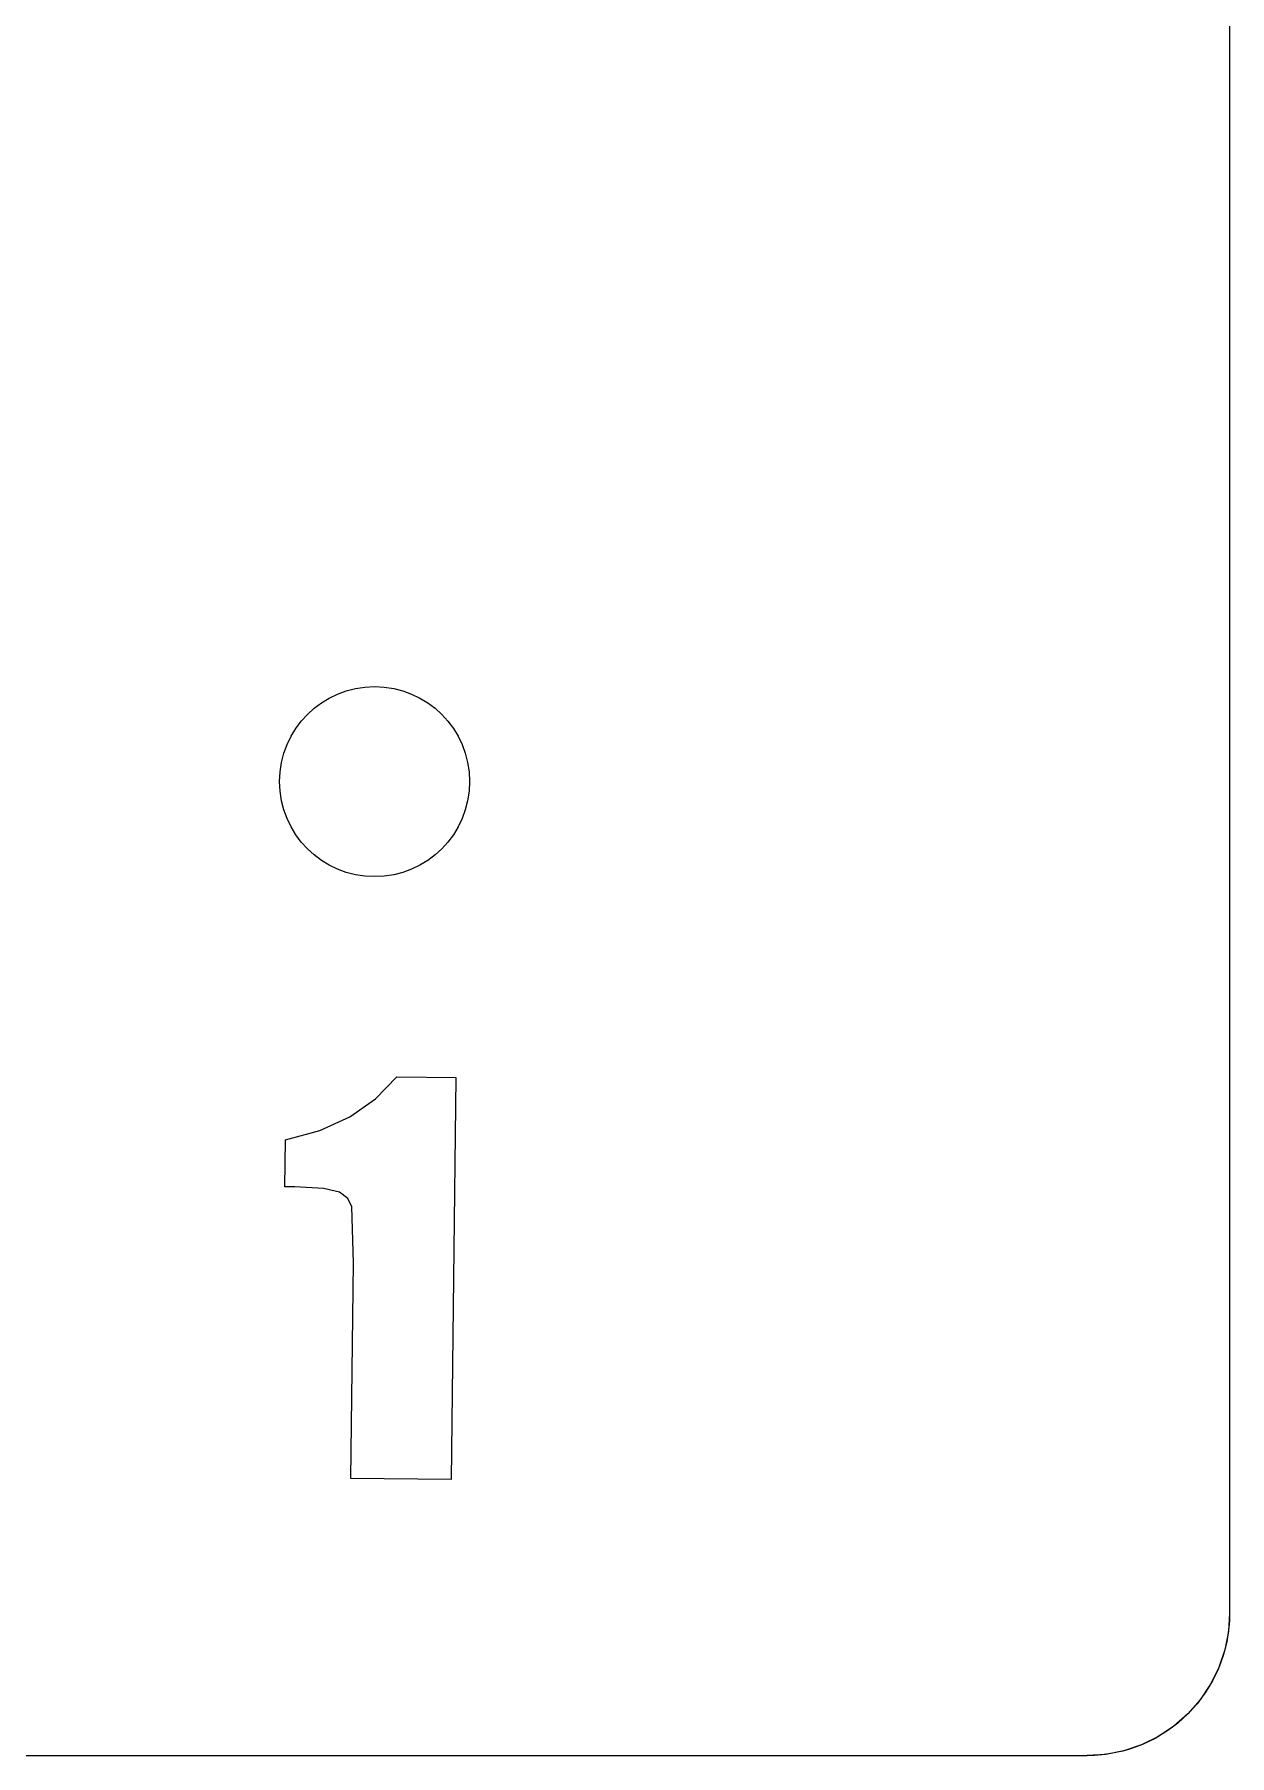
# Model space of a CAD drawing. Header units: millimetres. Extents: x -658 to 1307, y -81 to 472.
# Drawn here: x 893.12 to 918.28, y 307.61 to 343.83 of the extents above; entities that cross this region are included whole.
import ezdxf

# ---------------------------------------------------------------- set-up
doc = ezdxf.new("R2010")
doc.units = ezdxf.units.MM
doc.layers.get('0').update_dxf_attribs({"true_color": 0xffffff})

# ---------------------------------------------------------------- blocks, each defined once
blk = doc.blocks.new('1')
for p, q in [((1.149, 4.723, 0.025), (1.411, 5, 0.025)), ((1.411, 5, 0.025), (2.146, 5, 0.025)), ((2.146, 5, 0.025), (2.146, 0, 0.025)), ((0.833, 4.497, 0.025), (1.149, 4.723, 0.025)), ((0.462, 4.322, 0.025), (0.833, 4.497, 0.025)), ((0.037, 4.199, 0.025), (0.462, 4.322, 0.025)), ((0.037, 3.616, 0.025), (0.037, 4.199, 0.025)), ((0.161, 3.616, 0.025), (0.037, 3.616, 0.025)), ((0.516, 3.601, 0.025), (0.161, 3.616, 0.025)), ((0.718, 3.556, 0.025), (0.516, 3.601, 0.025)), ((0.819, 3.482, 0.025), (0.718, 3.556, 0.025)), ((0.871, 3.379, 0.025), (0.819, 3.482, 0.025)), ((2.146, 0, 0.025), (0.899, 0, 0.025))]:
    blk.add_line(p, q)
blk.add_polyline3d([(0.899, 0, 0.025), (0.899, 2.681, 0.025), (0.871, 3.379, 0.025)])
blk = doc.blocks.new('Group_26')
for p, q in [((97.2, 67.888), (97.2, -43.814, 0)), ((97.2, 67.888, -6), (97.2, -43.814, -6)), ((78.2, -24.582, 0.001), (78.2, -24.582, -5.999)), ((78.682, -24.383, 0.001), (78.682, -24.383, -5.999)), ((79.2, -24.314, 0.001), (79.2, -24.314, -5.999)), ((79.718, -24.383, 0.001), (79.718, -24.383, -5.999)), ((80.2, -24.582, 0.001), (80.2, -24.582, -5.999)), ((77.786, -24.9, 0.001), (77.786, -24.9, -5.999)), ((80.614, -24.9, 0.001), (80.614, -24.9, -5.999)), ((77.468, -25.314, 0.001), (77.468, -25.314, -5.999)), ((80.932, -25.314, 0.001), (80.932, -25.314, -5.999)), ((77.268, -25.797, 0.001), (77.268, -25.797, -5.999)), ((81.132, -25.797, 0.001), (81.132, -25.797, -5.999)), ((77.2, -26.314, 0.001), (77.2, -26.314, -5.999)), ((81.2, -26.314, 0.001), (81.2, -26.314, -5.999)), ((77.268, -26.832, 0.001), (77.268, -26.832, -5.999)), ((81.132, -26.832, 0.001), (81.132, -26.832, -5.999)), ((77.468, -27.314, 0.001), (77.468, -27.314, -5.999)), ((80.932, -27.314, 0.001), (80.932, -27.314, -5.999)), ((77.786, -27.729, 0.001), (77.786, -27.729, -5.999)), ((80.614, -27.729, 0.001), (80.614, -27.729, -5.999)), ((78.2, -28.046, 0.001), (78.2, -28.046, -5.999)), ((78.682, -28.246, 0.001), (78.682, -28.246, -5.999)), ((79.718, -28.246, 0.001), (79.718, -28.246, -5.999)), ((80.2, -28.046, 0.001), (80.2, -28.046, -5.999)), ((79.2, -28.314, 0.001), (79.2, -28.314, -5.999)), ((97.2, -43.814, 0), (97.2, -43.814, -6)), ((97.174, -44.206, 0), (97.174, -44.206, -6)), ((97.098, -44.591, 0), (97.098, -44.591, -6)), ((96.972, -44.962, 0), (96.972, -44.962, -6)), ((96.58, -45.641, 0), (96.58, -45.641, -6)), ((96.798, -45.314, 0), (96.798, -45.314, -6)), ((96.321, -45.936, 0), (96.321, -45.936, -6)), ((96.026, -46.194, 0), (96.026, -46.194, -6)), ((94.976, -46.712, 0), (94.976, -46.712, -6)), ((95.348, -46.586, 0), (95.348, -46.586, -6)), ((95.7, -46.412, 0), (95.7, -46.412, -6)), ((-17.8, -46.814, 0), (94.2, -46.814, 0)), ((-17.8, -46.814, -6), (94.2, -46.814, -6)), ((94.2, -46.814, 0), (94.2, -46.814, -6)), ((94.592, -46.789, 0), (94.592, -46.789, -6))]:
    blk.add_line(p, q)
blk.add_polyline3d([(97.2, -43.814, -6), (97.174, -44.206, -6), (97.098, -44.591, -6), (96.972, -44.962, -6), (96.798, -45.314, -6), (96.58, -45.641, -6), (96.321, -45.936, -6), (96.026, -46.194, -6), (95.7, -46.412, -6), (95.348, -46.586, -6), (94.976, -46.712, -6), (94.592, -46.789, -6), (94.2, -46.814, -6)])
for centre in [(79.2, -26.314, 0.001), (79.2, -26.314, -5.999)]:
    blk.add_circle(centre, 2)
at = {"extrusion": (-2.15454e-06, 2.2592e-06, -1)}
blk.add_arc((-94.2, -43.814, 0), 3, 180, 270, dxfattribs=at)
at = {"extrusion": (9.5187e-08, 8.17572e-06, 1), "xscale": 1.692331889270418, "yscale": 1.692331889270414, "rotation": 359.3329559130654}
blk.add_blockref('1', (77.18, -40.962, 0.007), dxfattribs=at)

msp = doc.modelspace()

# ---------------------------------------------------------------- block references
at = {"color": 153, "true_color": 0x6495ed}
msp.add_blockref('Group_26', (821.082, 354.422, 1.497), dxfattribs=at)

doc.saveas('drawing.dxf')
